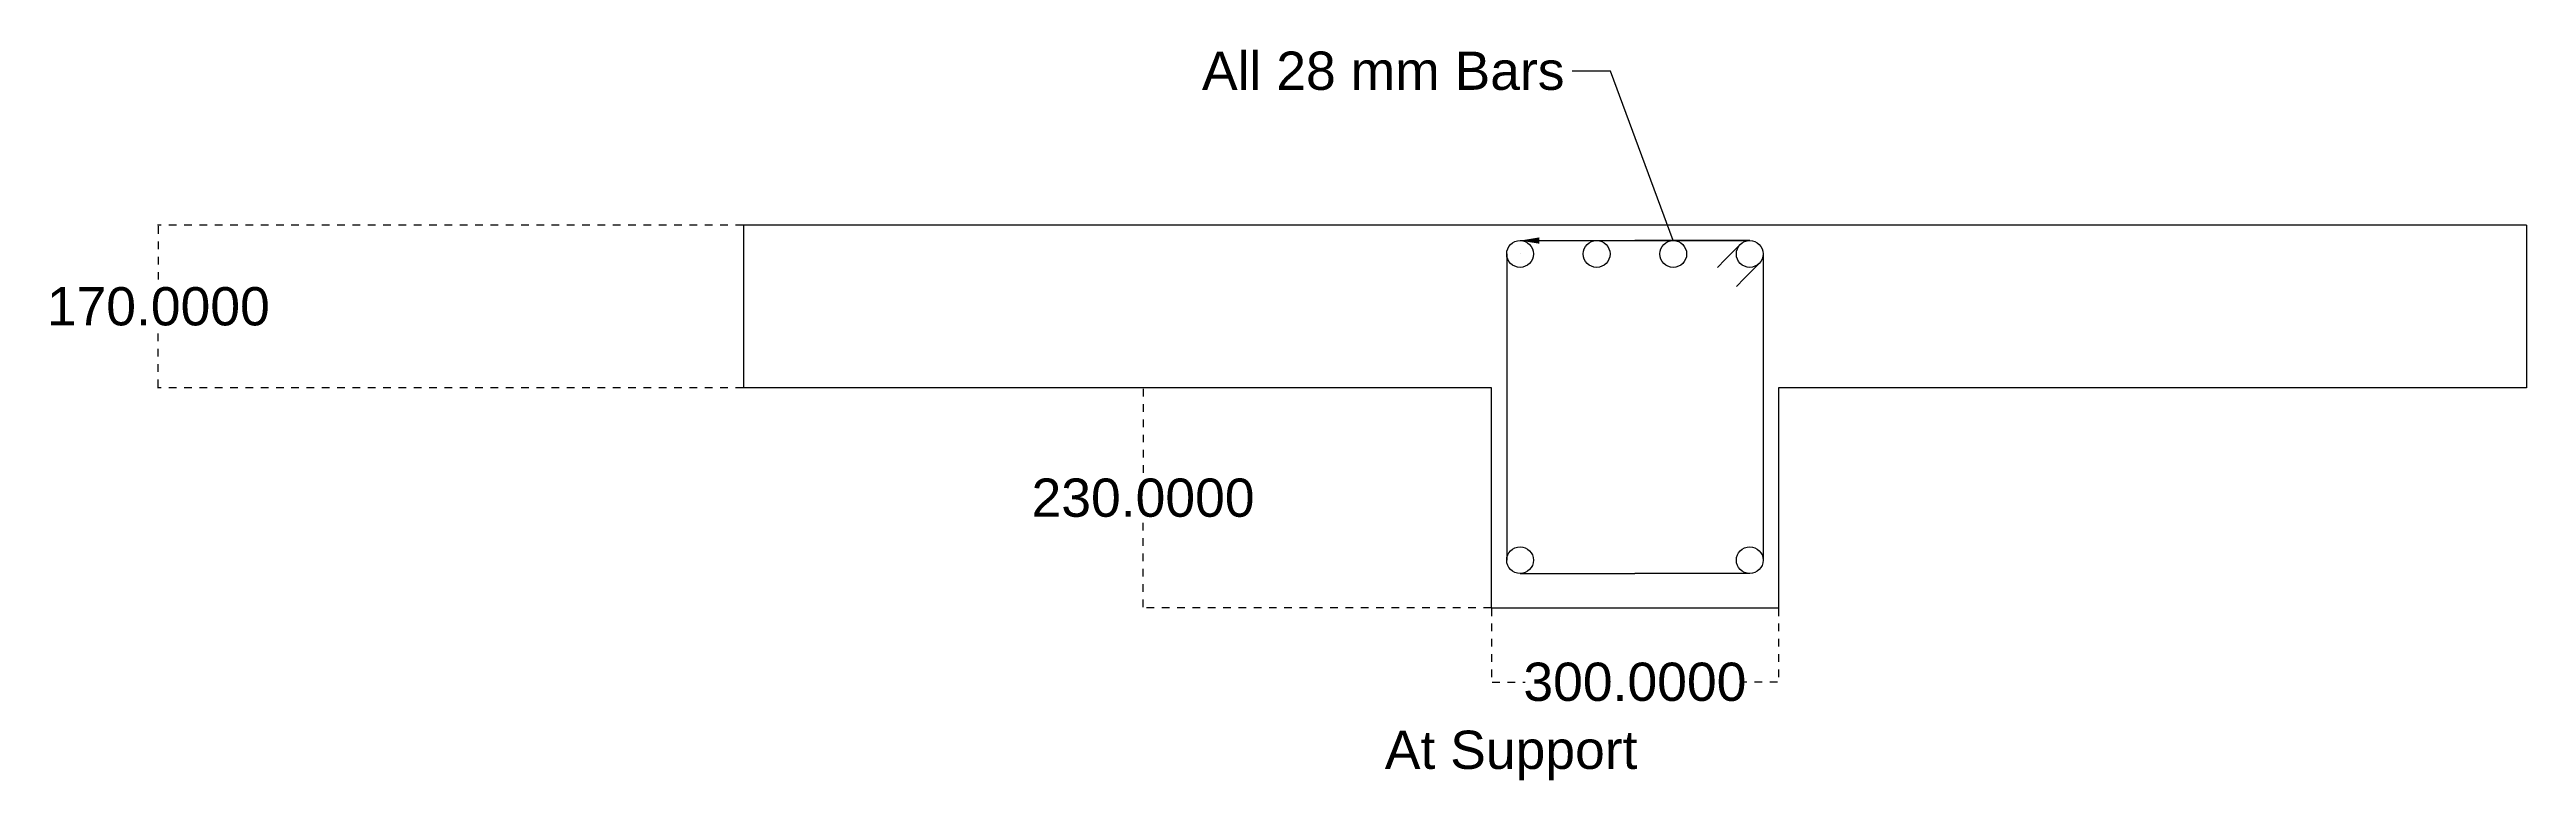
# Model space of a CAD drawing. Header units: millimetres. Extents: x 685 to 13990, y 236 to 7201.
# Drawn here: x 685 to 3273, y 1171 to 1935 of the extents above; entities that cross this region are included whole.
import ezdxf
from ezdxf import colors
from ezdxf.entities.mleader import LeaderData, LeaderLine
from ezdxf.math import Vec2, Vec3

# ---------------------------------------------------------------- set-up
doc = ezdxf.new("R2010")
doc.units = ezdxf.units.MM
doc.header["$LTSCALE"] = 8
doc.linetypes.add('ACAD_ISO02W100', pattern=[15, 12, -3])
doc.linetypes.add('JIS_02_1.0', pattern=[2, 1, -1])
doc.layers.add('Construction Line', color=31, linetype='ACAD_ISO02W100')
doc.layers.add('dimensions', color=7, linetype='JIS_02_1.0')
doc.styles.get("Standard").update_dxf_attribs({"font": 'arial.ttf'})
doc.styles.add('Text', font='arial.ttf', dxfattribs={"height": 8})
doc.dimstyles.new('Text', dxfattribs={"dimtxt": 8, "dimasz": 0.18, "dimexe": 0.18, "dimexo": 0.0625, "dimgap": 0.09, "dimtad": 0, "dimtih": 1, "dimtoh": 1, "dimdec": 4, "dimzin": 0, "dimdsep": 46, "dimtxsty": 'Standard', "dimcen": 0.09, "dimadec": 0, "dimazin": 0, "dimtfac": 1, "dimtdec": 4, "dimtofl": 0, "dimtmove": 0, "dimatfit": 3, "dimfxl": 1, "dimtolj": 1, "dimtzin": 0, "dimarcsym": 0})

# ---------------------------------------------------------------- blocks, each defined once
blk = doc.blocks.new('*D20')
at = {"layer": 'Defpoints', "color": 0, "transparency": 16777216}
for p in [(1410.2, 1751.5), (798.9, 1581.5), (1410.2, 1581.5)]:
    blk.add_point(p, dxfattribs=at)
at = {"layer": 'dimensions', "color": 0, "lineweight": -2, "transparency": 16777216}
for p, q in [((1409.9, 1751.5), (798, 1751.5)), ((798.9, 1750.6), (798.9, 1687.3)), ((798.9, 1582.4), (798.9, 1645.6)), ((1409.9, 1581.5), (798, 1581.5))]:
    blk.add_line(p, q, dxfattribs=at)
at = {"layer": 'dimensions', "color": 0, "transparency": 16777216}
for points in [[(798.7, 1750.6), (799, 1750.6), (798.9, 1751.5)], [(798.7, 1582.4), (799, 1582.4), (798.9, 1581.5)]]:
    blk.add_solid(points, dxfattribs=at)
at = {"layer": 'dimensions', "color": 0, "transparency": 16777216, "insert": (798.9, 1666.5), "char_height": 40, "attachment_point": 5}
blk.add_mtext('\\A1;170.0000', dxfattribs=at)
blk = doc.blocks.new('*D21')
at = {"layer": 'Defpoints', "color": 0, "transparency": 16777216}
for p in [(2191.7, 1581.5), (1827.8, 1351.5), (2191.7, 1351.5)]:
    blk.add_point(p, dxfattribs=at)
at = {"layer": 'dimensions', "color": 0, "lineweight": -2, "transparency": 16777216}
for p, q in [((2191.4, 1581.5), (1826.9, 1581.5)), ((1827.8, 1580.6), (1827.8, 1487.3)), ((1827.8, 1352.4), (1827.8, 1445.6)), ((2191.4, 1351.5), (1826.9, 1351.5))]:
    blk.add_line(p, q, dxfattribs=at)
at = {"layer": 'dimensions', "color": 0, "transparency": 16777216}
for points in [[(1827.6, 1580.6), (1827.9, 1580.6), (1827.8, 1581.5)], [(1827.6, 1352.4), (1827.9, 1352.4), (1827.8, 1351.5)]]:
    blk.add_solid(points, dxfattribs=at)
at = {"layer": 'dimensions', "color": 0, "transparency": 16777216, "insert": (1827.8, 1466.5), "char_height": 40, "attachment_point": 5}
blk.add_mtext('\\A1;230.0000', dxfattribs=at)
blk = doc.blocks.new('*D22')
at = {"layer": 'Defpoints', "color": 0, "transparency": 16777216}
for p in [(2191.7, 1351.5), (2491.7, 1351.5), (2491.7, 1274.1)]:
    blk.add_point(p, dxfattribs=at)
at = {"layer": 'dimensions', "color": 0, "lineweight": -2, "transparency": 16777216}
for p, q in [((2191.7, 1351.1), (2191.7, 1273.2)), ((2491.7, 1351.1), (2491.7, 1273.2)), ((2192.6, 1274.1), (2227.2, 1274.1)), ((2490.8, 1274.1), (2456.2, 1274.1))]:
    blk.add_line(p, q, dxfattribs=at)
at = {"layer": 'dimensions', "color": 0, "transparency": 16777216}
for points in [[(2192.6, 1274.3), (2192.6, 1274), (2191.7, 1274.1)], [(2490.8, 1274.3), (2490.8, 1274), (2491.7, 1274.1)]]:
    blk.add_solid(points, dxfattribs=at)
at = {"layer": 'dimensions', "color": 0, "transparency": 16777216, "insert": (2341.7, 1274.1), "char_height": 40, "attachment_point": 5}
blk.add_mtext('\\A1;300.0000', dxfattribs=at)

msp = doc.modelspace()

# ---------------------------------------------------------------- linework, layer by layer
for p, q in [((3273.22145, 1751.45144), (1410.22145, 1751.45144)), ((1410.22145, 1751.45144), (1410.22145, 1581.45144)), ((2221.72145, 1735.45144), (2341.72145, 1735.45144)), ((2221.72145, 1735.45144), (2341.72145, 1735.45144)), ((2461.72145, 1735.45144), (2341.72145, 1735.45144)), ((2461.72145, 1735.45144), (2341.72145, 1735.45144)), ((3273.22145, 1751.45144), (3273.22145, 1581.45144)), ((2207.72145, 1721.45144), (2207.72145, 1401.45144)), ((2221.72145, 1721.45144), (2221.72145, 1721.45144)), ((2436.1555, 1715.66045), (2427.91994, 1707.42489)), ((2451.3463, 1730.85125), (2436.1555, 1715.66045)), ((2471.14529, 1711.05226), (2455.95449, 1695.86146)), ((2475.72145, 1721.45144), (2475.72145, 1401.45144)), ((2455.95449, 1695.86146), (2447.71893, 1687.6259)), ((2191.72145, 1581.45144), (1410.22145, 1581.45144)), ((2191.72145, 1351.45144), (2191.72145, 1581.45144)), ((3273.22145, 1581.45144), (2491.72145, 1581.45144)), ((2491.72145, 1581.45144), (2491.72145, 1351.45144)), ((2221.72145, 1387.45144), (2341.72145, 1387.45144)), ((2461.72145, 1387.45144), (2341.72145, 1387.45144)), ((2491.72145, 1351.45144), (2191.72145, 1351.45144))]:
    msp.add_line(p, q)
for centre in [(2221.72145, 1721.45144), (2221.72145, 1721.45144), (2301.72145, 1721.45144), (2381.72145, 1721.45144), (2461.72145, 1721.45144), (2461.72145, 1721.45144), (2221.72145, 1401.45144), (2461.72145, 1401.45144)]:
    msp.add_circle(centre, 14)
at = {"layer": 'Construction Line'}
for p in [(2888.16364, 2666.45144), (2888.16364, 2551.45144), (2888.16364, 2436.45144)]:
    msp.add_xline(p, (1, 0), dxfattribs=at)

# ---------------------------------------------------------------- texts
at = {"layer": 'dimensions', "style": 'Text'}
msp.add_text('At Support', height=40, dxfattribs=at).set_placement((2080.3804, 1183.28128))

# ---------------------------------------------------------------- dimensions: what is measured, and where the dimension line sits
at = {"layer": 'dimensions'}
for base, p1, p2, picture, middle in [((798.86175, 1581.45144), (1410.22145, 1751.45144), (1410.22145, 1581.45144), '*D20', (798.86175, 1666.45144)), ((1827.78617, 1351.45144), (2191.72145, 1581.45144), (2191.72145, 1351.45144), '*D21', (1827.78617, 1466.45144))]:
    dim = msp.add_linear_dim(base=base, p1=p1, p2=p2, angle=90, dimstyle='Text', dxfattribs=at)
    dim.commit()
    dim.dimension.update_dxf_attribs({"geometry": picture, "text_midpoint": middle})
dim = msp.add_linear_dim(base=(2491.72145, 1274.144), p1=(2191.72145, 1351.45144), p2=(2491.72145, 1351.45144), dimstyle='Text', dxfattribs=at)
dim.commit()
dim.dimension.update_dxf_attribs({"geometry": '*D22', "text_midpoint": (2341.72145, 1274.144)})

# ---------------------------------------------------------------- leaders
ml = msp.add_multileader_mtext('Standard')
ml.set_content('All 28 mm Bars', color=256)
ml.set_leader_properties()
ml.build(insert=Vec2(0, 0))
ml.multileader.update_dxf_attribs({"arrow_head_size": 20, "scale": 5})
ctx = ml.context
ctx.base_point, ctx.scale, ctx.char_height, ctx.arrow_head_size, ctx.landing_gap_size, ctx.plane_origin = Vec3(1879.36326, 1912.63567), 5, 40, 20, 10, Vec3(2526.79785, 1988.28079)
notes = []
notes.append((ctx, [(0, (1, 1, 0), (2316.03447, 1912.63567), (-1, 0), 40, [(3, [(2221.72145, 1735.45144), (2301.72145, 1735.45144), (2461.72145, 1735.45144), (2381.72145, 1735.45144)], 0, [])])]))
ctx.mtext.insert, ctx.mtext.flow_direction = Vec3(1889.36326, 1932.97673), 5
for ctx, leaders in notes:
    for number, flags, end, landing, length, lines in leaders:
        leader = LeaderData()
        leader.index, (leader.has_last_leader_line, leader.has_dogleg_vector, leader.attachment_direction) = number, flags
        leader.last_leader_point, leader.dogleg_vector, leader.dogleg_length = Vec3(end), Vec3(landing), length
        for number, points, colour, breaks in lines:
            line = LeaderLine()
            line.index, line.vertices, line.color, line.breaks = number, Vec3.list(points), colors.encode_raw_color(colour), breaks
            leader.lines.append(line)
        ctx.leaders.append(leader)

doc.saveas('drawing.dxf')
